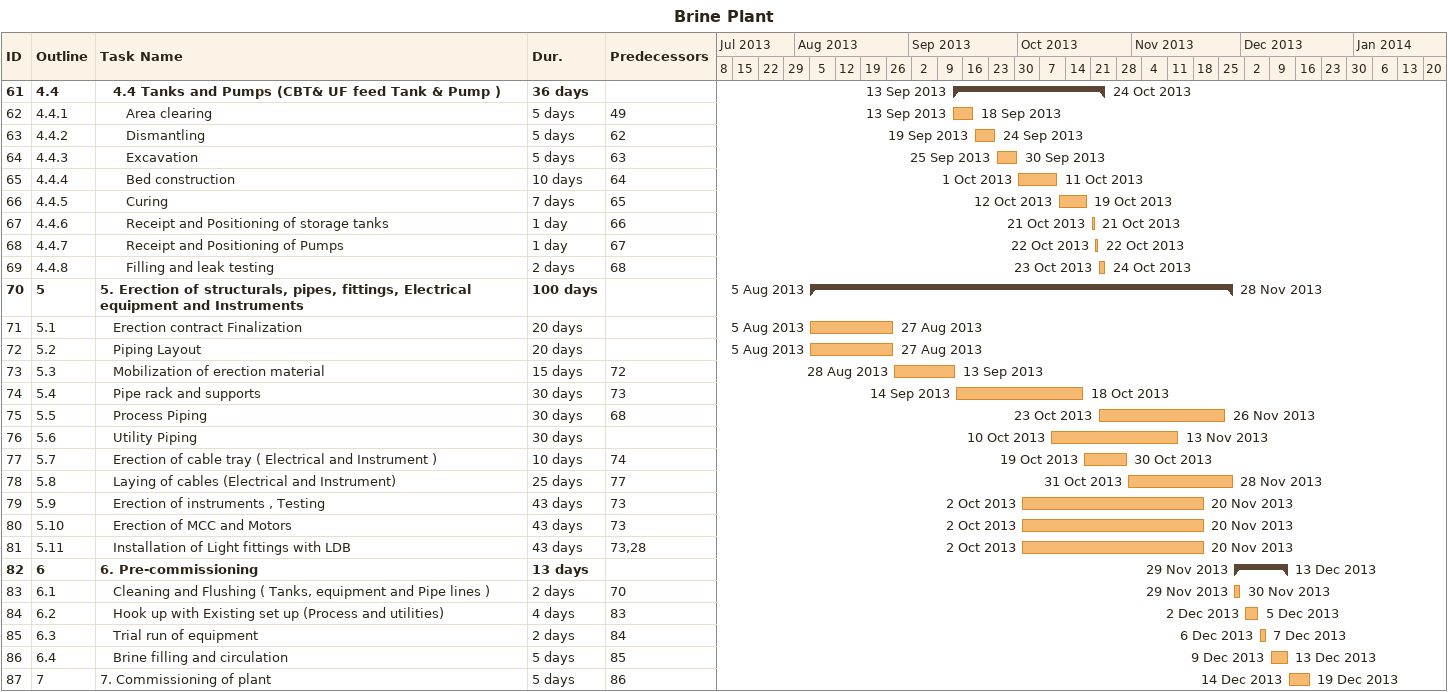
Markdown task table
Brine Plant

| ID | WBS | Task | Duration | Start | Finish | Predecessors |
|---|---|---|---|---|---|---|
| 61 | 4.4 | **4.4 Tanks and Pumps (CBT& UF feed Tank & Pump )** | 36d | 2013-09-13 | 2013-10-24 |  |
| 62 | 4.4.1 | Area clearing | 5d | 2013-09-13 | 2013-09-18 | 49 |
| 63 | 4.4.2 | Dismantling | 5d | 2013-09-19 | 2013-09-24 | 62 |
| 64 | 4.4.3 | Excavation | 5d | 2013-09-25 | 2013-09-30 | 63 |
| 65 | 4.4.4 | Bed construction | 10d | 2013-10-01 | 2013-10-11 | 64 |
| 66 | 4.4.5 | Curing | 7d | 2013-10-12 | 2013-10-19 | 65 |
| 67 | 4.4.6 | Receipt and Positioning of storage tanks | 1d | 2013-10-21 | 2013-10-21 | 66 |
| 68 | 4.4.7 | Receipt and Positioning of Pumps | 1d | 2013-10-22 | 2013-10-22 | 67 |
| 69 | 4.4.8 | Filling and leak testing | 2d | 2013-10-23 | 2013-10-24 | 68 |
| 70 | 5 | **5. Erection of structurals, pipes, fittings, Electrical equipment and Instruments** | 100d | 2013-08-05 | 2013-11-28 |  |
| 71 | 5.1 | Erection contract Finalization | 20d | 2013-08-05 | 2013-08-27 |  |
| 72 | 5.2 | Piping Layout | 20d | 2013-08-05 | 2013-08-27 |  |
| 73 | 5.3 | Mobilization of erection material | 15d | 2013-08-28 | 2013-09-13 | 72 |
| 74 | 5.4 | Pipe rack and supports | 30d | 2013-09-14 | 2013-10-18 | 73 |
| 75 | 5.5 | Process Piping | 30d | 2013-10-23 | 2013-11-26 | 68 |
| 76 | 5.6 | Utility Piping | 30d | 2013-10-10 | 2013-11-13 |  |
| 77 | 5.7 | Erection of cable tray ( Electrical and Instrument ) | 10d | 2013-10-19 | 2013-10-30 | 74 |
| 78 | 5.8 | Laying of cables (Electrical and Instrument) | 25d | 2013-10-31 | 2013-11-28 | 77 |
| 79 | 5.9 | Erection of instruments , Testing | 43d | 2013-10-02 | 2013-11-20 | 73 |
| 80 | 5.10 | Erection of MCC and Motors | 43d | 2013-10-02 | 2013-11-20 | 73 |
| 81 | 5.11 | Installation of Light fittings with LDB | 43d | 2013-10-02 | 2013-11-20 | 73, 28 |
| 82 | 6 | **6. Pre-commissioning** | 13d | 2013-11-29 | 2013-12-13 |  |
| 83 | 6.1 | Cleaning and Flushing ( Tanks, equipment and Pipe lines ) | 2d | 2013-11-29 | 2013-11-30 | 70 |
| 84 | 6.2 | Hook up with Existing set up (Process and utilities) | 4d | 2013-12-02 | 2013-12-05 | 83 |
| 85 | 6.3 | Trial run of equipment | 2d | 2013-12-06 | 2013-12-07 | 84 |
| 86 | 6.4 | Brine filling and circulation | 5d | 2013-12-09 | 2013-12-13 | 85 |
| 87 | 7 | 7. Commissioning of plant | 5d | 2013-12-14 | 2013-12-19 | 86 |
